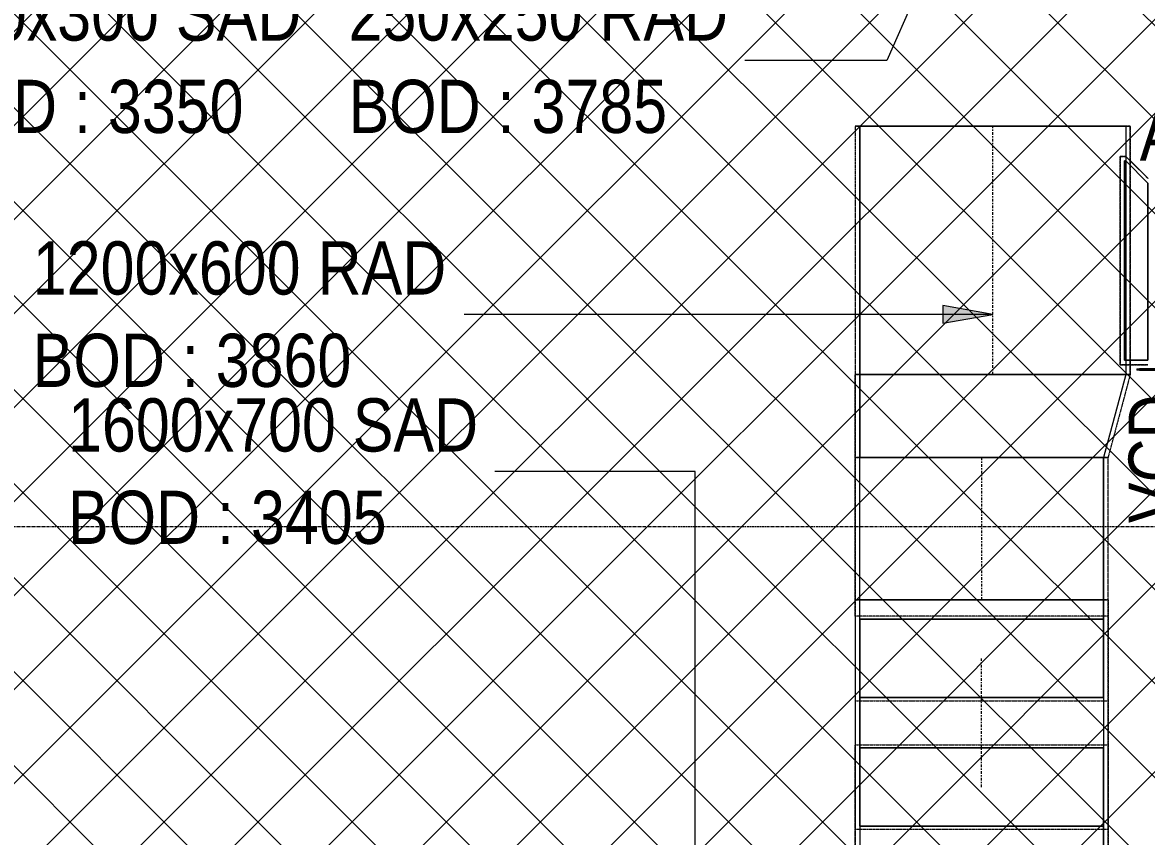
# Model space of a CAD drawing. Header units: inches. Extents: x -83664 to 20107, y -47222 to 19398.
# Drawn here: x -52180 to -47112, y -20162 to -16489 of the extents above; entities that cross this region are included whole.
import ezdxf

# ---------------------------------------------------------------- set-up
doc = ezdxf.new("R2010")
doc.units = ezdxf.units.IN
doc.header["$MEASUREMENT"] = 0
for name, pattern in [('Center', [29.999999, 12, -6, 6, -6]), ('Grid Line', [22.225, 12.7, -3.175, 3.175, -3.175]), ('Hidden 0_50', [1.0584, 0.5292, -0.5292])]:
    doc.linetypes.add(name, pattern=pattern)
for name, color, linetype, lineweight in [('A-DETL-GENF', 7, 'Continuous', 9), ('G-ANNO-TEXT', 7, 'Continuous', 9), ('M-HVAC-DUCT-CNTR', 7, 'Center', 9), ('M-HVAC-DUCT-IDEN', 7, 'Continuous', 18), ('S-GRID', 7, 'Continuous', 9)]:
    doc.layers.add(name, color=color, linetype=linetype, lineweight=lineweight)
doc.layers.add('M-HVAC-DUCT', color=7, linetype='Continuous', lineweight=9, true_color=0xffe97f)
doc.styles.add('Arial Narrow_21', font='ARIALN.TTF', dxfattribs={"height": 240})

# ---------------------------------------------------------------- blocks, each defined once
blk = doc.blocks.new('TEMW-ME-DMP-Volume Control Damper - Standard-8296306-FIRST FLOOR AC CONDITIONING LAYOUT - PART A')
at = {"layer": 'M-HVAC-DUCT', "color": 6, "true_color": 0xff00ff}
for p, q in [((-165.1, 438.1), (-165.1, 444.45)), ((-152.4, 444.45), (-165.1, 444.45)), ((-165.1, 438.1), (-152.4, 438.1)), ((0, 444.45), (-152.4, 444.45)), ((-152.4, 444.45), (0, 444.45)), ((0, 438.1), (-152.4, 438.1)), ((-152.4, 438.1), (0, 438.1)), ((-6.35, 400), (-6.35, 438.1)), ((6.35, 438.1), (-6.35, 438.1)), ((6.35, 438.1), (-6.35, 438.1)), ((12.7, 444.45), (0, 444.45)), ((0, 438.1), (12.7, 438.1)), ((6.35, 438.1), (6.35, 400)), ((12.7, 444.45), (12.7, 438.1)), ((-76.2, 400), (-76.2, -400)), ((-76.2, -400), (-76.2, 400)), ((76.2, 400), (-76.2, 400)), ((-76.2, 400), (76.2, 400)), ((-76.2, 400), (76.2, 400)), ((-6.35, 400), (6.35, 400)), ((-6.35, 400), (6.35, 400)), ((76.2, 400), (76.2, -400)), ((76.2, -400), (76.2, 400)), ((-76.2, -400), (76.2, -400)), ((-76.2, -400), (76.2, -400)), ((-76.2, -400), (76.2, -400))]:
    blk.add_line(p, q, dxfattribs=at)
blk = doc.blocks.new('M_Rec Transition - Length - Standard-8348691-FIRST FLOOR AC CONDITIONING LAYOUT - PART A')
at = {"layer": 'M-HVAC-DUCT', "color": 6, "true_color": 0xff00ff}
for p, q in [((0, 600), (0, -600)), ((0, 600), (375, 500)), ((0, 600), (375, 500)), ((0, -600), (0, 600)), ((375, -600), (375, 500)), ((375, 500), (375, -600)), ((0, -600), (375, -600)), ((375, -600), (0, -600))]:
    blk.add_line(p, q, dxfattribs=at)
blk = doc.blocks.new('M_Rec Tap - Beveled - Standard-8348705-FIRST FLOOR AC CONDITIONING LAYOUT - PART A')
at = {"layer": 'M-HVAC-DUCT', "color": 6, "true_color": 0xff00ff}
for p, q in [((0, 500), (-6.096, 500)), ((-6.096, -400), (-6.096, 500)), ((-6.096, 500), (-6.096, -400)), ((-6.096, 500), (0, 500)), ((100, 400), (0, 500)), ((100, 400), (0, 500)), ((100, 400), (100, -400)), ((100, -400), (100, 400)), ((-6.096, -400), (100, -400)), ((100, -400), (-6.096, -400))]:
    blk.add_line(p, q, dxfattribs=at)
blk = doc.blocks.new('M_Rec Elbow - Radius - 0_75W-V150-FIRST FLOOR AC CONDITIONING LAYOUT - PART A')
at = {"layer": 'M-HVAC-DUCT', "color": 6, "true_color": 0xff00ff}
for p, q in [((104151.7, 78610.6), (103051.7, 78610.6)), ((103051.7, 78610.6), (103051.7, 78257.1)), ((103051.7, 78610.6), (103051.7, 78168.7)), ((104151.7, 78257.1), (104151.7, 78610.6)), ((104151.7, 78610.6), (104151.7, 78168.7)), ((103051.7, 78257.1), (104151.7, 78257.1)), ((103051.7, 78257.1), (103051.7, 78168.7)), ((104151.7, 78168.7), (104151.7, 78257.1)), ((104151.7, 78168.7), (103051.7, 78168.7)), ((103051.7, 78168.7), (104151.7, 78168.7))]:
    blk.add_line(p, q, dxfattribs=at)
blk = doc.blocks.new('TEMW-SMBZ-HO-BM-HVAC-00002_rvt-1-FIRST FLOOR AC CONDITIONING LAYOUT - PART A')
at = {"layer": 'M-HVAC-DUCT', "color": 6, "linetype": 'Hidden 0_50', "true_color": 0xff00ff}
for p, q in [((104271.7, 81416), (103031.7, 81416)), ((103031.7, 81416), (104271.7, 81416)), ((103031.7, 81416), (103031.7, 80296)), ((103031.7, 81416), (103031.7, 80296)), ((104271.7, 80296), (104271.7, 81416)), ((104271.7, 81416), (104271.7, 80296)), ((104251.7, 81279.3), (104225.6, 81279.3)), ((104225.6, 81279.3), (104225.6, 80339.3)), ((104225.6, 80339.3), (104225.6, 81279.3)), ((104225.6, 81279.3), (104251.7, 81279.3)), ((104351.7, 81179.3), (104251.7, 81279.3)), ((104251.7, 81279.3), (104351.7, 81179.3)), ((104271.7, 80296), (103031.7, 80296)), ((103031.7, 80296), (104271.7, 80296)), ((103031.7, 80296), (103031.7, 79921)), ((103031.7, 79921), (103031.7, 80296)), ((104271.7, 80296), (103031.7, 80296)), ((103031.7, 80296), (104271.7, 80296)), ((104271.7, 80296), (104171.7, 79921)), ((104271.7, 80296), (104171.7, 79921)), ((104225.6, 80339.3), (104351.7, 80339.3)), ((104351.7, 80339.3), (104225.6, 80339.3)), ((103031.7, 79921), (104171.7, 79921)), ((104171.7, 79921), (103031.7, 79921)), ((103031.7, 79921), (103031.7, 79279.3)), ((103031.7, 79279.3), (103031.7, 79921)), ((103031.7, 79921), (104171.7, 79921)), ((104171.7, 79921), (103031.7, 79921)), ((104171.7, 79279.3), (104171.7, 79921)), ((104171.7, 79279.3), (104171.7, 79921)), ((103031.7, 79279.3), (104171.7, 79279.3)), ((104171.7, 79279.3), (103031.7, 79279.3)), ((103031.7, 79279.3), (103031.7, 78823.2)), ((103031.7, 79205.1), (103031.7, 79279.3)), ((103031.7, 79279.3), (104171.7, 79279.3)), ((103031.7, 79279.3), (104171.7, 79279.3)), ((104171.7, 79279.3), (104171.7, 79205.1)), ((104171.7, 78823.2), (104171.7, 79279.3)), ((104171.7, 79205.1), (103031.7, 79205.1)), ((103031.7, 79205.1), (103031.7, 78823.2)), ((103031.7, 79205.1), (103031.7, 78624.8)), ((103031.7, 79205.1), (103031.7, 78823.2)), ((104171.7, 79205.1), (103031.7, 79205.1)), ((104171.7, 78823.2), (104171.7, 79205.1)), ((104171.7, 79205.1), (104171.7, 78624.8)), ((104171.7, 78823.2), (104171.7, 79205.1)), ((103031.7, 78823.2), (104171.7, 78823.2)), ((103031.7, 78823.2), (103031.7, 78242.9)), ((103031.7, 78823.2), (104171.7, 78823.2)), ((104171.7, 78242.9), (104171.7, 78823.2)), ((103031.7, 78242.9), (103031.7, 78624.8)), ((103031.7, 78624.8), (103031.7, 78168.7)), ((103031.7, 78624.8), (104171.7, 78624.8)), ((103031.7, 78242.9), (103031.7, 78624.8)), ((103031.7, 78624.8), (104171.7, 78624.8)), ((104171.7, 78168.7), (104171.7, 78624.8)), ((104171.7, 78624.8), (104171.7, 78242.9)), ((104171.7, 78624.8), (104171.7, 78242.9)), ((103031.7, 78168.7), (103031.7, 78242.9)), ((104171.7, 78242.9), (103031.7, 78242.9)), ((104171.7, 78242.9), (103031.7, 78242.9)), ((104171.7, 78242.9), (104171.7, 78168.7))]:
    blk.add_line(p, q, dxfattribs=at)
at = {"layer": 'M-HVAC-DUCT', "color": 6, "true_color": 0xff00ff}
for p, q in [((103051.7, 81416), (104251.7, 81416)), ((104251.7, 81416), (103051.7, 81416)), ((103051.7, 80296), (103051.7, 81416)), ((103051.7, 81416), (103051.7, 80296)), ((104251.7, 81416), (104251.7, 80296)), ((104251.7, 81416), (104251.7, 80296)), ((104251.7, 81259.3), (104245.6, 81259.3)), ((104245.6, 81259.3), (104245.6, 80359.3)), ((104245.6, 80359.3), (104245.6, 81259.3)), ((104245.6, 81259.3), (104251.7, 81259.3)), ((104251.7, 81259.3), (104251.7, 80359.3)), ((104251.7, 81259.3), (104251.7, 80359.3)), ((104245.6, 80359.3), (104251.7, 80359.3)), ((104251.7, 80359.3), (104245.6, 80359.3)), ((103051.7, 80296), (104251.7, 80296)), ((104251.7, 80296), (103051.7, 80296)), ((104151.7, 79921), (103051.7, 79921)), ((103051.7, 79921), (104151.7, 79921)), ((103051.7, 79279.3), (103051.7, 79921)), ((103051.7, 79279.3), (103051.7, 79921)), ((104151.7, 79921), (104151.7, 79279.3)), ((104151.7, 79279.3), (104151.7, 79921)), ((104151.7, 79279.3), (103051.7, 79279.3)), ((103051.7, 79279.3), (104151.7, 79279.3)), ((103051.7, 79190.9), (103051.7, 78837.4)), ((104151.7, 79190.9), (103051.7, 79190.9)), ((103051.7, 78610.6), (103051.7, 79190.9)), ((104151.7, 78837.4), (104151.7, 79190.9)), ((104151.7, 79190.9), (104151.7, 78610.6)), ((103051.7, 78837.4), (104151.7, 78837.4)), ((103051.7, 78837.4), (103051.7, 78257.1)), ((104151.7, 78837.4), (104151.7, 78257.1)), ((103051.7, 78610.6), (104151.7, 78610.6)), ((103051.7, 78257.1), (103051.7, 78610.6)), ((104151.7, 78610.6), (104151.7, 78257.1)), ((104151.7, 78257.1), (103051.7, 78257.1))]:
    blk.add_line(p, q, dxfattribs=at)
at = {"layer": 'M-HVAC-DUCT-CNTR', "color": 6, "true_color": 0xff00ff}
for p, q in [((103651.7, 80296), (103651.7, 81416)), ((103601.7, 79921), (103601.7, 79279.3)), ((103601.7, 78433.8), (103601.7, 79014.2))]:
    blk.add_line(p, q, dxfattribs=at)
at = {"layer": 'M-HVAC-DUCT', "color": 6, "linetype": 'Hidden 0_50', "lineweight": 9, "true_color": 0xff00ff}
for name, p in [('M_Rec Tap - Beveled - Standard-8348705-FIRST FLOOR AC CONDITIONING LAYOUT - PART A', (104251.7, 80759.3)), ('M_Rec Elbow - Radius - 0_75W-V150-FIRST FLOOR AC CONDITIONING LAYOUT - PART A', (0, 0))]:
    blk.add_blockref(name, p, dxfattribs=at)
at = {"layer": 'M-HVAC-DUCT', "color": 6, "linetype": 'Hidden 0_50', "lineweight": 9, "true_color": 0xff00ff, "extrusion": (0, 0, -1), "rotation": 180}
for name, p in [('TEMW-ME-DMP-Volume Control Damper - Standard-8296306-FIRST FLOOR AC CONDITIONING LAYOUT - PART A', (-104466.4, 80759.3)), ('M_Rec Elbow - Radius - 0_75W-V150-FIRST FLOOR AC CONDITIONING LAYOUT - PART A', (0, 157448))]:
    blk.add_blockref(name, p, dxfattribs=at)
at = {"layer": 'M-HVAC-DUCT', "color": 6, "linetype": 'Hidden 0_50', "lineweight": 9, "true_color": 0xff00ff, "rotation": 270}
blk.add_blockref('M_Rec Transition - Length - Standard-8348691-FIRST FLOOR AC CONDITIONING LAYOUT - PART A', (103651.7, 80296), dxfattribs=at)
blk = doc.blocks.new('TEMW-SMBZ-HO-BM-HVAC-00002_rvt-2-FIRST FLOOR AC CONDITIONING LAYOUT - PART A')
at = {"layer": 'M-HVAC-DUCT', "color": 6, "linetype": 'Hidden 0_50', "true_color": 0xff00ff}
for p, q in [((104271.7, 81416), (103031.7, 81416)), ((103031.7, 81416), (104271.7, 81416)), ((103031.7, 81416), (103031.7, 80296)), ((103031.7, 81416), (103031.7, 80296)), ((104271.7, 80296), (104271.7, 81416)), ((104271.7, 81416), (104271.7, 80296)), ((104251.7, 81279.3), (104225.6, 81279.3)), ((104225.6, 81279.3), (104225.6, 80339.3)), ((104225.6, 80339.3), (104225.6, 81279.3)), ((104225.6, 81279.3), (104251.7, 81279.3)), ((104351.7, 81179.3), (104251.7, 81279.3)), ((104251.7, 81279.3), (104351.7, 81179.3)), ((104271.7, 80296), (103031.7, 80296)), ((103031.7, 80296), (104271.7, 80296)), ((103031.7, 80296), (103031.7, 79921)), ((103031.7, 79921), (103031.7, 80296)), ((104271.7, 80296), (103031.7, 80296)), ((103031.7, 80296), (104271.7, 80296)), ((104271.7, 80296), (104171.7, 79921)), ((104271.7, 80296), (104171.7, 79921)), ((104225.6, 80339.3), (104351.7, 80339.3)), ((104351.7, 80339.3), (104225.6, 80339.3)), ((103031.7, 79921), (104171.7, 79921)), ((104171.7, 79921), (103031.7, 79921)), ((103031.7, 79921), (103031.7, 79279.3)), ((103031.7, 79279.3), (103031.7, 79921)), ((103031.7, 79921), (104171.7, 79921)), ((104171.7, 79921), (103031.7, 79921)), ((104171.7, 79279.3), (104171.7, 79921)), ((104171.7, 79279.3), (104171.7, 79921)), ((103031.7, 79279.3), (104171.7, 79279.3)), ((104171.7, 79279.3), (103031.7, 79279.3)), ((103031.7, 79279.3), (103031.7, 78823.2)), ((103031.7, 79205.1), (103031.7, 79279.3)), ((103031.7, 79279.3), (104171.7, 79279.3)), ((103031.7, 79279.3), (104171.7, 79279.3)), ((104171.7, 79279.3), (104171.7, 79205.1)), ((104171.7, 78823.2), (104171.7, 79279.3)), ((104171.7, 79205.1), (103031.7, 79205.1)), ((103031.7, 79205.1), (103031.7, 78823.2)), ((103031.7, 79205.1), (103031.7, 78624.8)), ((103031.7, 79205.1), (103031.7, 78823.2)), ((104171.7, 79205.1), (103031.7, 79205.1)), ((104171.7, 78823.2), (104171.7, 79205.1)), ((104171.7, 79205.1), (104171.7, 78624.8)), ((104171.7, 78823.2), (104171.7, 79205.1)), ((103031.7, 78823.2), (104171.7, 78823.2)), ((103031.7, 78823.2), (103031.7, 78242.9)), ((103031.7, 78823.2), (104171.7, 78823.2)), ((104171.7, 78242.9), (104171.7, 78823.2)), ((103031.7, 78242.9), (103031.7, 78624.8)), ((103031.7, 78624.8), (103031.7, 78168.7)), ((103031.7, 78624.8), (104171.7, 78624.8)), ((103031.7, 78242.9), (103031.7, 78624.8)), ((103031.7, 78624.8), (104171.7, 78624.8)), ((104171.7, 78168.7), (104171.7, 78624.8)), ((104171.7, 78624.8), (104171.7, 78242.9)), ((104171.7, 78624.8), (104171.7, 78242.9)), ((103031.7, 78168.7), (103031.7, 78242.9)), ((104171.7, 78242.9), (103031.7, 78242.9)), ((104171.7, 78242.9), (103031.7, 78242.9)), ((104171.7, 78242.9), (104171.7, 78168.7))]:
    blk.add_line(p, q, dxfattribs=at)
at = {"layer": 'M-HVAC-DUCT', "color": 6, "true_color": 0xff00ff}
for p, q in [((103051.7, 81416), (104251.7, 81416)), ((104251.7, 81416), (103051.7, 81416)), ((103051.7, 80296), (103051.7, 81416)), ((103051.7, 81416), (103051.7, 80296)), ((104251.7, 81416), (104251.7, 80296)), ((104251.7, 81416), (104251.7, 80296)), ((104251.7, 81259.3), (104245.6, 81259.3)), ((104245.6, 81259.3), (104245.6, 80359.3)), ((104245.6, 80359.3), (104245.6, 81259.3)), ((104245.6, 81259.3), (104251.7, 81259.3)), ((104251.7, 81259.3), (104251.7, 80359.3)), ((104251.7, 81259.3), (104251.7, 80359.3)), ((104245.6, 80359.3), (104251.7, 80359.3)), ((104251.7, 80359.3), (104245.6, 80359.3)), ((103051.7, 80296), (104251.7, 80296)), ((104251.7, 80296), (103051.7, 80296)), ((104151.7, 79921), (103051.7, 79921)), ((103051.7, 79921), (104151.7, 79921)), ((103051.7, 79279.3), (103051.7, 79921)), ((103051.7, 79279.3), (103051.7, 79921)), ((104151.7, 79921), (104151.7, 79279.3)), ((104151.7, 79279.3), (104151.7, 79921)), ((104151.7, 79279.3), (103051.7, 79279.3)), ((103051.7, 79279.3), (104151.7, 79279.3)), ((103051.7, 79190.9), (103051.7, 78837.4)), ((104151.7, 79190.9), (103051.7, 79190.9)), ((103051.7, 78610.6), (103051.7, 79190.9)), ((104151.7, 78837.4), (104151.7, 79190.9)), ((104151.7, 79190.9), (104151.7, 78610.6)), ((103051.7, 78837.4), (104151.7, 78837.4)), ((103051.7, 78837.4), (103051.7, 78257.1)), ((104151.7, 78837.4), (104151.7, 78257.1)), ((103051.7, 78610.6), (104151.7, 78610.6)), ((103051.7, 78257.1), (103051.7, 78610.6)), ((104151.7, 78610.6), (104151.7, 78257.1)), ((104151.7, 78257.1), (103051.7, 78257.1))]:
    blk.add_line(p, q, dxfattribs=at)
at = {"layer": 'M-HVAC-DUCT-CNTR', "color": 6, "true_color": 0xff00ff}
for p, q in [((103651.7, 80296), (103651.7, 81416)), ((103601.7, 79921), (103601.7, 79279.3)), ((103601.7, 78433.8), (103601.7, 79014.2))]:
    blk.add_line(p, q, dxfattribs=at)
at = {"layer": 'M-HVAC-DUCT', "color": 6, "linetype": 'Hidden 0_50', "lineweight": 9, "true_color": 0xff00ff}
for name, p in [('M_Rec Tap - Beveled - Standard-8348705-FIRST FLOOR AC CONDITIONING LAYOUT - PART A', (104251.7, 80759.3)), ('M_Rec Elbow - Radius - 0_75W-V150-FIRST FLOOR AC CONDITIONING LAYOUT - PART A', (0, 0))]:
    blk.add_blockref(name, p, dxfattribs=at)
at = {"layer": 'M-HVAC-DUCT', "color": 6, "linetype": 'Hidden 0_50', "lineweight": 9, "true_color": 0xff00ff, "extrusion": (0, 0, -1), "rotation": 180}
for name, p in [('TEMW-ME-DMP-Volume Control Damper - Standard-8296306-FIRST FLOOR AC CONDITIONING LAYOUT - PART A', (-104466.4, 80759.3)), ('M_Rec Elbow - Radius - 0_75W-V150-FIRST FLOOR AC CONDITIONING LAYOUT - PART A', (0, 157448))]:
    blk.add_blockref(name, p, dxfattribs=at)
at = {"layer": 'M-HVAC-DUCT', "color": 6, "linetype": 'Hidden 0_50', "lineweight": 9, "true_color": 0xff00ff, "rotation": 270}
blk.add_blockref('M_Rec Transition - Length - Standard-8348691-FIRST FLOOR AC CONDITIONING LAYOUT - PART A', (103651.7, 80296), dxfattribs=at)

msp = doc.modelspace()

# ---------------------------------------------------------------- hatches: boundary and pattern name
at = {"layer": 'A-DETL-GENF', "true_color": 0xff0000}
h = msp.add_hatch(dxfattribs=at)
h.set_pattern_fill('FP_59', color=1, style=0, pattern_type=2)
h.set_pattern_definition([(45, (-151456.65, -98372.2), (-212.13203, 212.13203), []), (135, (-151456.65, -98372.2), (-212.13203, -212.13203), [])])
h.paths.add_polyline_path([(-62993, -37189.5), (-27297.3, -37189.5), (-27297.3, -98.4), (-62993, -98.4), (-62993, -33333)])
at = {"layer": 'M-HVAC-DUCT-IDEN', "lineweight": 9}
msp.add_hatch(color=256, dxfattribs=at).paths.add_polyline_path([(-47804.9, -17805.8), (-48029.9, -17766.1), (-48029.9, -17845.4)])

# ---------------------------------------------------------------- linework, layer by layer
for p, q in [((-48108.8, -16262.8), (-48282.1, -16660.1)), ((-48282.1, -16660.1), (-48923.5, -16660.1)), ((-47804.9, -17805.8), (-48029.9, -17766.1)), ((-48029.9, -17766.1), (-48029.9, -17845.4)), ((-47804.9, -17805.8), (-50188.5, -17805.8)), ((-48029.9, -17845.4), (-47804.9, -17805.8)), ((-49146.3, -18514.1), (-50050.5, -18514.1)), ((-49146.3, -20996.4), (-49146.3, -18514.1))]:
    msp.add_line(p, q, dxfattribs=at)
at = {"layer": 'S-GRID', "color": 254, "linetype": 'Grid Line', "true_color": 0xdcdcdc}
msp.add_line((20106.7, -18764.5), (-81517, -18764.5), dxfattribs=at)

# ---------------------------------------------------------------- block references
at = {"lineweight": 5}
for name in ['TEMW-SMBZ-HO-BM-HVAC-00002_rvt-1-FIRST FLOOR AC CONDITIONING LAYOUT - PART A', 'TEMW-SMBZ-HO-BM-HVAC-00002_rvt-2-FIRST FLOOR AC CONDITIONING LAYOUT - PART A']:
    msp.add_blockref(name, (-151456.7, -98372.2), dxfattribs=at)

# ---------------------------------------------------------------- texts
at = {"layer": 'G-ANNO-TEXT', "insert": (-47142.3, -16872.8), "char_height": 240, "width": 481.012, "attachment_point": 1, "style": 'Arial Narrow_21'}
msp.add_mtext('AD', dxfattribs=at)
at = {"layer": 'G-ANNO-TEXT', "insert": (-47192.5, -18747.6), "char_height": 240, "width": 733.544, "attachment_point": 1, "rotation": 90, "style": 'Arial Narrow_21'}
msp.add_mtext('VCD', dxfattribs=at)
at = {"layer": 'M-HVAC-DUCT-IDEN', "lineweight": 9, "char_height": 240, "attachment_point": 1, "style": 'Arial Narrow_21'}
for s, insert, width in [('400x300 SAD', (-52620, -16330.5), 2128.48), ('250x250 RAD', (-50710, -16330.5), 2152.531), ('BOD : 3350', (-52620, -16747.2), 1803.797), ('BOD : 3785', (-50710, -16747.2), 1803.797), ('1200x600 RAD', (-52134, -17476.2), 2344.936), ('BOD : 3860', (-52134, -17892.9), 1803.797), ('1600x700 SAD', (-51975, -18184.5), 2320.885), ('BOD : 3405', (-51975, -18601.2), 1803.797)]:
    msp.add_mtext(s, dxfattribs=dict(at, insert=insert, width=width))

doc.saveas('drawing.dxf')
